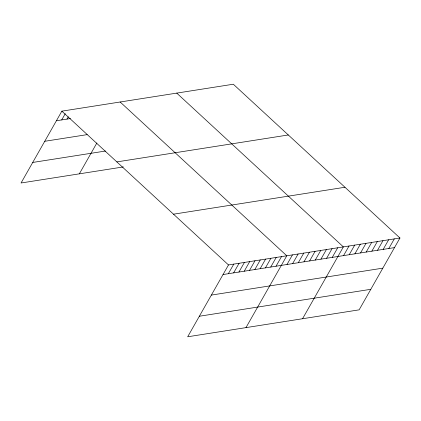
<?xml version="1.0" encoding="UTF-8"?>
<svg xmlns="http://www.w3.org/2000/svg" width="421" height="421" viewBox="0 0 421 421"><rect width="100%" height="100%" fill="white"/><g stroke="black" fill="none" stroke-linecap="round" stroke-linejoin="round"><path stroke-width="0.63" d="M399.95 238.007L228.492 264.941L187.682 336.779L359.139 309.845L399.95 238.007L233.318 84.221L61.861 111.155L21.05 182.993L123.353 166.927M61.708 119.922L65.234 113.712M67.007 119.09L68.291 116.833M79.343 173.836L96.867 142.987M228.34 273.708L233.792 264.104M233.639 272.876L239.091 263.272M238.939 272.04L244.39 262.441M244.238 271.208L249.69 261.609M249.537 270.377L254.989 260.778M254.837 269.545L260.289 259.941M260.136 268.714L265.588 259.11M265.435 267.882L270.892 258.278M270.735 267.046L276.192 257.447M276.034 266.214L281.491 256.615M245.98 327.622L286.79 255.784L120.159 101.998M286.99 264.493L292.448 254.894M292.653 263.604L298.105 254.005M298.31 262.715L303.762 253.116M303.967 261.825L309.419 252.226M309.624 260.941L315.082 251.337M315.282 260.052L320.739 250.448M320.939 259.162L326.396 249.558M326.601 258.273L332.053 248.669M332.258 257.384L337.71 247.78M302.557 318.734L343.368 246.895L176.736 93.109M343.573 255.605L349.03 246.006M349.23 254.716L354.687 245.117M354.887 253.826L360.344 244.227M360.55 252.937L366.002 243.338M366.207 252.053L371.659 242.449M371.864 251.163L377.316 241.559M377.521 250.274L382.978 240.67M383.178 249.385L388.636 239.781M388.836 248.495L394.293 238.896M56.409 120.753L70.539 118.538M44.737 141.293L87.136 134.636M32.717 162.453L105.471 151.028M116.849 161.901L288.306 134.973M173.505 214.189L344.962 187.256M223.041 274.539L394.498 247.606M211.374 295.079L382.826 268.145M199.349 316.239L370.806 289.306M61.861 111.155L228.492 264.941"/></g></svg>
